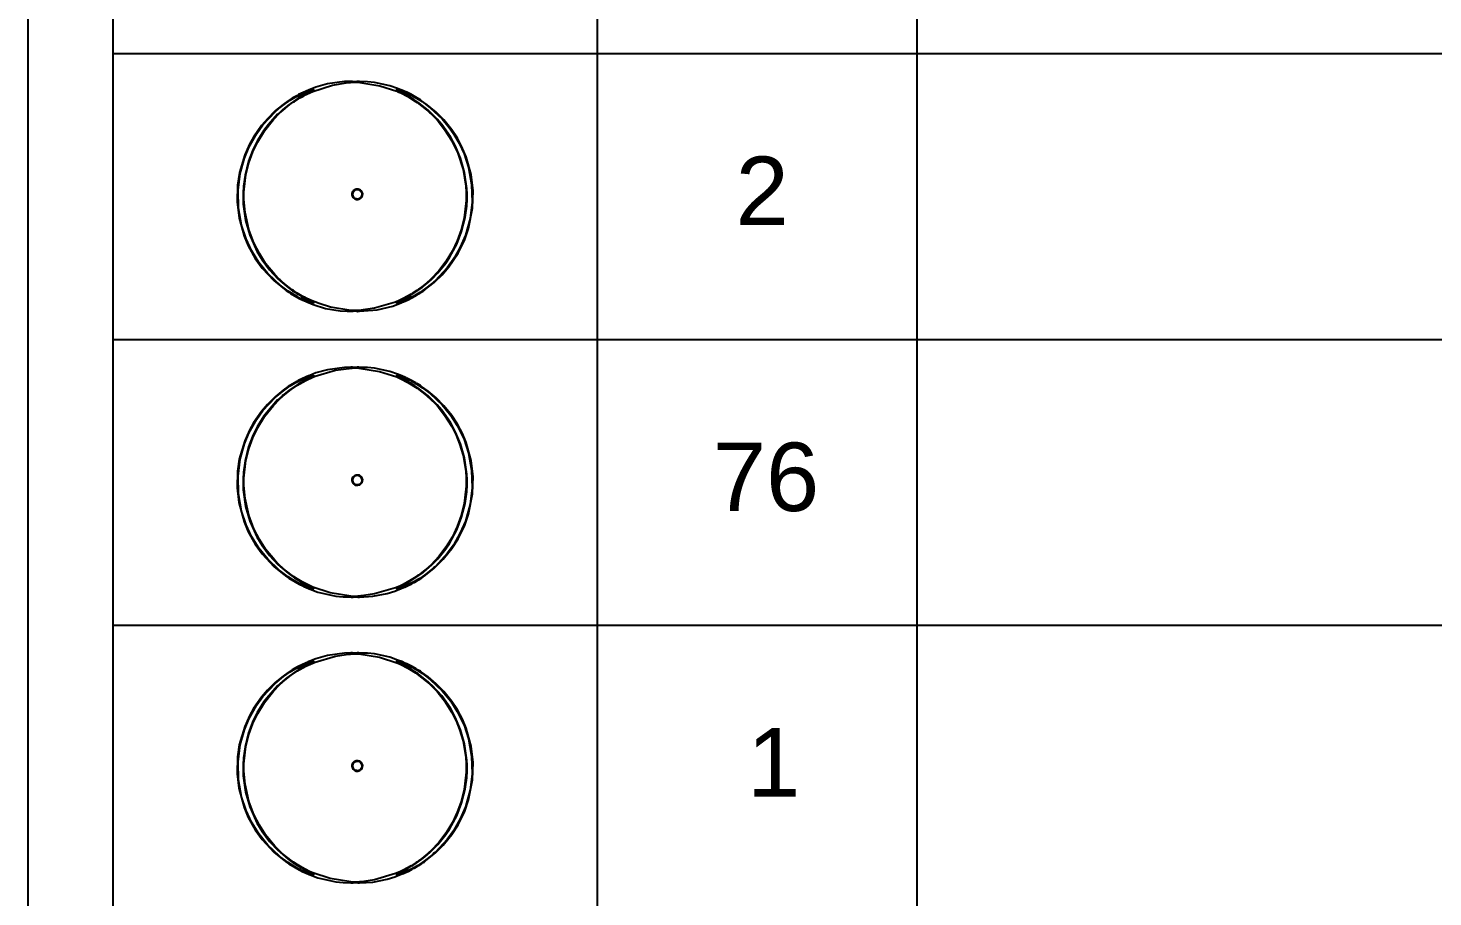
# Model space of a CAD drawing. Header units: millimetres. Extents: x 0 to 135, y -17 to 120.
# Drawn here: x 0 to 7.56, y 48.15 to 52.82 of the extents above; entities that cross this region are included whole.
import ezdxf

# ---------------------------------------------------------------- set-up
doc = ezdxf.new("R2010")
doc.units = ezdxf.units.MM
doc.layers.add('Plan View', color=7, linetype='Continuous')
doc.layers.add('Plant Legend', color=7, linetype='Continuous')
picture_1 = doc.add_image_def('image1.jpg', size_in_pixel=(8192, 8192))

# ---------------------------------------------------------------- blocks, each defined once
blk = doc.blocks.new('1')
at = {"flags": 1}
for tag in ['Export Name', 'Export Layer']:
    blk.add_attdef(tag, (0, 0), '', height=0.0254, dxfattribs=at)
at = {"layer": 'Plan View'}
image = blk.add_image(picture_1, insert=(0, 0), size_in_units=(120, 120), dxfattribs=dict(at, fade=50))
image.dxf.flags = 7
blk = doc.blocks.new('422')
at = {"layer": 'Plant Legend'}
for points in [[(0.4583, 119.2984), (21.053, 119.2984), (21.053, 6.5593), (0.4583, 6.5593)], [(1.7394, 51.2977), (1.7485, 51.2978), (1.7578, 51.2997), (1.7632, 51.2997), (1.7725, 51.2976), (1.7819, 51.2977), (1.8782, 51.3058), (1.9624, 51.3261), (1.9825, 51.3338), (2.0066, 51.344), (2.0083, 51.3445), (2.0189, 51.3485), (2.028, 51.3529), (2.0308, 51.3538), (2.044, 51.3593), (2.0644, 51.3699), (2.0925, 51.3859), (2.0975, 51.3895), (2.1176, 51.402), (2.1243, 51.4067), (2.1297, 51.41), (2.1376, 51.416), (2.1844, 51.4532), (2.1911, 51.4599), (2.2272, 51.4947), (2.2634, 51.5371), (2.3128, 51.6107), (2.3463, 51.6788), (2.369, 51.7431), (2.3903, 51.8527), (2.3929, 51.9463), (2.3823, 52.0332), (2.3556, 52.1296), (2.3315, 52.1858), (2.3088, 52.2286), (2.2794, 52.274), (2.2363, 52.3274), (2.1951, 52.3693), (2.147, 52.4093), (2.1162, 52.4309), (2.1095, 52.4359), (2.0987, 52.4424), (2.0855, 52.4505), (2.0587, 52.4652), (2.0547, 52.4671), (2.0373, 52.476), (2.0306, 52.4786), (2.0253, 52.4804), (2.0186, 52.4839), (2.0052, 52.4894), (1.9865, 52.4966), (1.9451, 52.5115), (1.8621, 52.5291), (1.8247, 52.533), (1.7819, 52.5339), (1.7739, 52.5349), (1.7685, 52.5345), (1.7605, 52.5327), (1.7538, 52.5327), (1.7445, 52.5347), (1.7351, 52.5346), (1.7017, 52.5336), (1.6094, 52.5208), (1.5479, 52.5039), (1.5089, 52.4879), (1.5077, 52.4872), (1.5051, 52.4865), (1.4983, 52.4839), (1.4917, 52.4805), (1.4543, 52.4636), (1.4449, 52.4578), (1.4206, 52.4438), (1.3994, 52.4303), (1.3713, 52.4103), (1.3312, 52.3777), (1.3259, 52.3724), (1.2868, 52.3341), (1.2547, 52.2967), (1.2122, 52.2351), (1.1904, 52.1964), (1.1651, 52.1389), (1.1368, 52.0439), (1.1265, 51.9757), (1.1242, 51.8848), (1.1347, 51.7992), (1.1614, 51.7028), (1.1841, 51.6492), (1.2216, 51.5822), (1.259, 51.5302), (1.3219, 51.4631), (1.3874, 51.41), (1.4021, 51.4003), (1.4115, 51.3939), (1.4583, 51.3671), (1.477, 51.3577), (1.4863, 51.3538), (1.4917, 51.352), (1.4984, 51.3484), (1.5332, 51.3345), (1.6, 51.3135), (1.6789, 51.3005), (1.7164, 51.2983), (1.7351, 51.2985)], [(1.7578, 51.3015), (1.7351, 51.3027), (1.6267, 51.3204), (1.5653, 51.3392), (1.5184, 51.357), (1.4917, 51.3703), (1.4902, 51.3712), (1.4743, 51.3797), (1.4476, 51.3957), (1.4275, 51.409), (1.4207, 51.414), (1.3885, 51.4381), (1.366, 51.457), (1.3564, 51.4662), (1.3526, 51.4691), (1.3267, 51.4956), (1.2773, 51.5558), (1.2437, 51.6079), (1.2143, 51.6654), (1.1872, 51.7377), (1.167, 51.8286), (1.1607, 51.8995), (1.1608, 51.9383), (1.1716, 52.0319), (1.1876, 52.0961), (1.2089, 52.1549), (1.2355, 52.2097), (1.2716, 52.2686), (1.3196, 52.3288), (1.3526, 52.3629), (1.37, 52.3789), (1.3994, 52.4028), (1.4155, 52.415), (1.4264, 52.4224), (1.4302, 52.4254), (1.4516, 52.4391), (1.4623, 52.4459), (1.4732, 52.4518), (1.4827, 52.4571), (1.4837, 52.4579), (1.5305, 52.4804), (1.6375, 52.5144), (1.711, 52.5267), (1.7565, 52.5309), (1.7846, 52.5291), (1.8916, 52.5116), (1.9825, 52.482), (1.9892, 52.4794), (2.0039, 52.4726), (2.0427, 52.4526), (2.0841, 52.4273), (2.0922, 52.421), (2.143, 52.3819), (2.1523, 52.3741), (2.1605, 52.3662), (2.1644, 52.3632), (2.1903, 52.3368), (2.2048, 52.3207), (2.2397, 52.2766), (2.2785, 52.2151), (2.3109, 52.1482), (2.3392, 52.06), (2.3538, 51.9717), (2.3556, 51.9408), (2.3562, 51.8941), (2.3454, 51.8005), (2.3295, 51.7363), (2.3081, 51.6775), (2.2816, 51.6227), (2.2482, 51.5678), (2.2081, 51.5157), (2.1654, 51.4702), (2.1561, 51.4622), (2.1496, 51.4555), (2.1443, 51.4515), (2.1176, 51.4296), (2.1002, 51.4164), (2.0907, 51.41), (2.0654, 51.3931), (2.06, 51.39), (2.0173, 51.3663), (1.9985, 51.357), (1.9758, 51.3476), (1.8635, 51.3144), (1.7779, 51.3027)], [(1.5278, 51.3414), (1.5091, 51.3476), (1.4917, 51.3544), (1.485, 51.3581), (1.469, 51.3659), (1.4609, 51.3692), (1.4502, 51.3753), (1.4382, 51.382), (1.3981, 51.4065), (1.3553, 51.4385), (1.3298, 51.4608), (1.2883, 51.5023), (1.241, 51.5611), (1.2022, 51.624), (1.1726, 51.6868), (1.1483, 51.7604), (1.1316, 51.8527), (1.1291, 51.949), (1.1409, 52.0399), (1.1634, 52.1215), (1.1874, 52.179), (1.23, 52.2552), (1.2633, 52.3007), (1.3285, 52.371), (1.3486, 52.3881), (1.3847, 52.4161), (1.4021, 52.4283), (1.4101, 52.4336), (1.4369, 52.4497), (1.4436, 52.4532), (1.4917, 52.4776), (1.4984, 52.4801), (1.5118, 52.486), (1.5305, 52.4915), (1.5332, 52.4915), (1.5345, 52.4911), (1.5352, 52.4906), (1.5345, 52.4891), (1.5332, 52.4876), (1.5158, 52.4779), (1.4777, 52.4585), (1.4528, 52.4438), (1.4395, 52.4352), (1.3967, 52.405), (1.37, 52.3833), (1.366, 52.3792), (1.3566, 52.3715), (1.3513, 52.366), (1.3419, 52.3581), (1.2924, 52.3032), (1.2683, 52.2713), (1.2323, 52.2137), (1.2067, 52.1616), (1.1854, 52.1053), (1.1667, 52.0305), (1.1584, 51.9704), (1.1567, 51.9342), (1.1561, 51.9022), (1.157, 51.8915), (1.1574, 51.8741), (1.1698, 51.7858), (1.1923, 51.7069), (1.2309, 51.6211), (1.259, 51.5744), (1.2991, 51.521), (1.3433, 51.4729), (1.3554, 51.4622), (1.3981, 51.4259), (1.4222, 51.4084), (1.4329, 51.4017), (1.4463, 51.3926), (1.4516, 51.3895), (1.4704, 51.3779), (1.4743, 51.3761), (1.4877, 51.3684), (1.5318, 51.3457), (1.5333, 51.3445), (1.5344, 51.3431), (1.5343, 51.3418), (1.5332, 51.3409), (1.5291, 51.3411)], [(1.9825, 51.3413), (1.982, 51.3418), (1.9825, 51.3433), (1.9879, 51.3474), (2.0012, 51.3544), (2.0416, 51.3752), (2.0587, 51.3854), (2.0643, 51.3886), (2.0694, 51.392), (2.0748, 51.3953), (2.1189, 51.4261), (2.1243, 51.4305), (2.147, 51.449), (2.151, 51.4531), (2.1577, 51.4582), (2.1671, 51.4675), (2.1738, 51.4729), (2.2032, 51.5039), (2.246, 51.5571), (2.266, 51.5866), (2.3051, 51.6588), (2.3316, 51.727), (2.3504, 51.8019), (2.3587, 51.8634), (2.3605, 51.8995), (2.3609, 51.9302), (2.3596, 51.9583), (2.3475, 52.0452), (2.3262, 52.1217), (2.2992, 52.1857), (2.2714, 52.2368), (2.2244, 52.3034), (2.2005, 52.3315), (2.1722, 52.3609), (2.1629, 52.3689), (2.1575, 52.3742), (2.1508, 52.3796), (2.1029, 52.4184), (2.0748, 52.4372), (2.0466, 52.4545), (1.9851, 52.4866), (1.9826, 52.4892), (1.9825, 52.4907), (1.9838, 52.4914), (1.9865, 52.4915), (1.9905, 52.4905), (2.0146, 52.482), (2.0253, 52.478), (2.028, 52.4765), (2.0388, 52.4705), (2.0534, 52.4644), (2.0641, 52.4584), (2.0761, 52.4518), (2.1189, 52.4257), (2.163, 52.3926), (2.2264, 52.3328), (2.2651, 52.286), (2.2903, 52.2499), (2.3175, 52.2031), (2.3444, 52.1455), (2.3687, 52.072), (2.3854, 51.9797), (2.388, 51.8848), (2.3773, 51.7978), (2.3522, 51.7069), (2.3243, 51.6427), (2.2936, 51.5879), (2.2859, 51.5758), (2.2538, 51.5317), (2.1885, 51.4613), (2.1826, 51.4568), (2.1764, 51.4508), (2.1323, 51.4162), (2.1069, 51.3986), (2.0801, 51.3825), (2.0681, 51.3759), (2.024, 51.3541), (2.0052, 51.3463), (1.9879, 51.3411), (1.9852, 51.3408), (1.9838, 51.3409)], [(1.7665, 51.8995), (1.7732, 51.8995), (1.7839, 51.9022), (1.7899, 51.9064), (1.7939, 51.9102), (1.7966, 51.9143), (1.7993, 51.9227), (1.7994, 51.9302), (1.7972, 51.9383), (1.795, 51.9423), (1.7926, 51.9452), (1.7885, 51.949), (1.7846, 51.9518), (1.7806, 51.9533), (1.7752, 51.9544), (1.7665, 51.9543), (1.7659, 51.9541), (1.7645, 51.9541), (1.7592, 51.9527), (1.7565, 51.9515), (1.7485, 51.9456), (1.7458, 51.9423), (1.7431, 51.9368), (1.7418, 51.9316), (1.7415, 51.9249), (1.7423, 51.9195), (1.7432, 51.9169), (1.7445, 51.914), (1.7471, 51.9101), (1.7511, 51.9061), (1.7566, 51.9022), (1.7605, 51.9006)], [(1.7645, 51.902), (1.7592, 51.9044), (1.7538, 51.9081), (1.751, 51.9115), (1.7478, 51.9182), (1.7466, 51.9235), (1.7466, 51.9302), (1.7478, 51.9356), (1.7502, 51.9409), (1.7529, 51.9449), (1.7565, 51.9482), (1.7618, 51.9513), (1.7645, 51.9523), (1.7699, 51.9529), (1.7752, 51.9526), (1.7766, 51.9522), (1.7792, 51.951), (1.7864, 51.9463), (1.7889, 51.9436), (1.7922, 51.9383), (1.794, 51.9329), (1.7946, 51.9262), (1.7935, 51.9195), (1.7921, 51.9155), (1.7886, 51.9096), (1.7859, 51.907), (1.7792, 51.9026), (1.7776, 51.9022), (1.7766, 51.9016), (1.7712, 51.901), (1.7672, 51.9012), (1.7659, 51.9015)], [(1.7394, 49.7602), (1.7485, 49.7603), (1.7578, 49.7622), (1.7632, 49.7621), (1.7725, 49.7601), (1.7819, 49.7602), (1.8541, 49.7648), (1.9317, 49.7797), (1.9731, 49.7924), (2.0066, 49.8065), (2.0189, 49.811), (2.0253, 49.8143), (2.044, 49.8218), (2.0644, 49.8324), (2.0748, 49.8385), (2.0762, 49.8391), (2.0925, 49.8484), (2.0975, 49.852), (2.1176, 49.8645), (2.1243, 49.8692), (2.1297, 49.8725), (2.1376, 49.8785), (2.1844, 49.9157), (2.1911, 49.9223), (2.2326, 49.9635), (2.2795, 50.021), (2.3128, 50.0732), (2.3463, 50.1413), (2.3693, 50.2068), (2.3903, 50.3152), (2.3929, 50.4088), (2.3823, 50.4957), (2.3556, 50.5921), (2.3356, 50.6402), (2.3088, 50.6911), (2.2794, 50.7365), (2.2363, 50.7899), (2.1951, 50.8318), (2.151, 50.8689), (2.1162, 50.8935), (2.1095, 50.8984), (2.0987, 50.9049), (2.0908, 50.9095), (2.0855, 50.913), (2.0587, 50.9277), (2.0547, 50.9296), (2.0373, 50.9385), (2.0306, 50.9411), (2.0253, 50.9429), (2.0091, 50.9504), (1.9865, 50.9591), (1.9451, 50.974), (1.8621, 50.9916), (1.8247, 50.9955), (1.7819, 50.9963), (1.7766, 50.9972), (1.7699, 50.9972), (1.7605, 50.9953), (1.7538, 50.9952), (1.7445, 50.9972), (1.7351, 50.9971), (1.7017, 50.9961), (1.6094, 50.9833), (1.5479, 50.9664), (1.5154, 50.9531), (1.5104, 50.9508), (1.5089, 50.9504), (1.5077, 50.9497), (1.5051, 50.949), (1.4983, 50.9464), (1.4917, 50.943), (1.4524, 50.925), (1.4449, 50.9203), (1.4206, 50.9063), (1.3994, 50.8928), (1.3713, 50.8728), (1.3293, 50.8381), (1.3259, 50.8349), (1.2868, 50.7966), (1.2547, 50.7592), (1.2122, 50.6977), (1.1904, 50.6589), (1.1651, 50.6014), (1.136, 50.5023), (1.1265, 50.4382), (1.1242, 50.3473), (1.1333, 50.2696), (1.1614, 50.1653), (1.1841, 50.1117), (1.2216, 50.0447), (1.259, 49.9927), (1.3219, 49.9256), (1.3676, 49.8872), (1.3915, 49.8698), (1.4021, 49.8628), (1.4583, 49.8296), (1.477, 49.8202), (1.4863, 49.8163), (1.4917, 49.8145), (1.4944, 49.8132), (1.4957, 49.8123), (1.5118, 49.8055), (1.5171, 49.8035), (1.5586, 49.7873), (1.6549, 49.7657), (1.695, 49.7618), (1.7351, 49.761)], [(1.5278, 49.8039), (1.5091, 49.8101), (1.4917, 49.8169), (1.4716, 49.8273), (1.4609, 49.8317), (1.4502, 49.8378), (1.4235, 49.8531), (1.3981, 49.869), (1.3553, 49.901), (1.3497, 49.9059), (1.2894, 49.9635), (1.241, 50.0236), (1.2022, 50.0865), (1.1726, 50.1493), (1.1483, 50.2229), (1.1316, 50.3152), (1.1291, 50.4115), (1.1409, 50.5024), (1.1634, 50.584), (1.1874, 50.6415), (1.23, 50.7177), (1.2633, 50.7632), (1.3285, 50.8335), (1.374, 50.8707), (1.4101, 50.896), (1.4369, 50.9122), (1.4436, 50.9157), (1.4917, 50.9401), (1.4984, 50.9426), (1.5118, 50.9485), (1.5305, 50.954), (1.5332, 50.954), (1.5345, 50.9536), (1.5352, 50.9531), (1.5345, 50.9516), (1.5332, 50.9501), (1.5265, 50.946), (1.4777, 50.921), (1.4528, 50.9063), (1.4033, 50.8728), (1.3927, 50.8643), (1.37, 50.8458), (1.366, 50.8417), (1.3566, 50.834), (1.3513, 50.8285), (1.3419, 50.8206), (1.2831, 50.7538), (1.2683, 50.7338), (1.2323, 50.6762), (1.2067, 50.6241), (1.1854, 50.5678), (1.1667, 50.493), (1.1584, 50.4329), (1.1567, 50.3968), (1.1561, 50.3647), (1.157, 50.354), (1.1574, 50.3366), (1.1698, 50.2483), (1.1923, 50.1694), (1.2309, 50.0836), (1.259, 50.0369), (1.2991, 49.9835), (1.3433, 49.9354), (1.3554, 49.9247), (1.3981, 49.8884), (1.4262, 49.8684), (1.4329, 49.8642), (1.4463, 49.8551), (1.4704, 49.8404), (1.481, 49.8347), (1.5318, 49.8082), (1.5333, 49.807), (1.5344, 49.8056), (1.5345, 49.8041), (1.5332, 49.8034), (1.5291, 49.8036)], [(1.7578, 49.764), (1.7351, 49.7652), (1.6254, 49.7832), (1.5305, 49.8143), (1.5131, 49.8221), (1.4743, 49.8422), (1.4476, 49.8582), (1.4275, 49.8715), (1.4207, 49.8765), (1.374, 49.9129), (1.3647, 49.9207), (1.3564, 49.9287), (1.3499, 49.9343), (1.3267, 49.9581), (1.2773, 50.0183), (1.2437, 50.0704), (1.2143, 50.1279), (1.1872, 50.2002), (1.167, 50.2911), (1.1607, 50.362), (1.1608, 50.4008), (1.1716, 50.4944), (1.1876, 50.5586), (1.2089, 50.6174), (1.2355, 50.6722), (1.2716, 50.7311), (1.3196, 50.7913), (1.3526, 50.8254), (1.37, 50.8414), (1.4155, 50.8775), (1.4489, 50.9001), (1.4623, 50.9084), (1.4944, 50.9259), (1.5305, 50.943), (1.5439, 50.948), (1.6535, 50.9804), (1.7097, 50.9891), (1.7592, 50.9932), (1.7779, 50.9922), (1.8902, 50.9744), (1.9825, 50.9445), (2.0012, 50.9365), (2.0052, 50.9343), (2.0427, 50.915), (2.0841, 50.8898), (2.0922, 50.8835), (2.143, 50.8444), (2.1523, 50.8366), (2.1605, 50.8287), (2.1644, 50.8257), (2.1903, 50.7993), (2.2048, 50.7832), (2.2396, 50.7391), (2.2785, 50.6776), (2.3016, 50.6321), (2.3205, 50.5853), (2.3392, 50.5225), (2.3537, 50.4355), (2.3556, 50.4033), (2.3562, 50.3566), (2.3454, 50.263), (2.3295, 50.1988), (2.3081, 50.14), (2.2816, 50.0852), (2.2482, 50.0303), (2.2081, 49.9782), (2.1654, 49.9327), (2.1548, 49.9233), (2.1496, 49.918), (2.1176, 49.8921), (2.1002, 49.8789), (2.0907, 49.8725), (2.0868, 49.8694), (2.06, 49.8525), (2.0173, 49.8288), (1.9985, 49.8195), (1.9758, 49.8101), (1.8635, 49.7769), (1.806, 49.7681)], [(1.9825, 49.8038), (1.982, 49.8043), (1.9825, 49.8058), (1.9879, 49.8099), (2.0012, 49.8169), (2.0416, 49.8377), (2.0587, 49.8479), (2.0643, 49.8511), (2.0694, 49.8545), (2.1176, 49.8875), (2.1243, 49.893), (2.147, 49.9115), (2.151, 49.9156), (2.1577, 49.9207), (2.1697, 49.9321), (2.1738, 49.9354), (2.2032, 49.9664), (2.246, 50.0196), (2.266, 50.0491), (2.3051, 50.1213), (2.3316, 50.1895), (2.3504, 50.2644), (2.3587, 50.3259), (2.3605, 50.362), (2.3609, 50.3927), (2.3596, 50.4208), (2.3472, 50.5091), (2.3262, 50.5842), (2.2992, 50.6482), (2.2714, 50.6993), (2.2244, 50.7659), (2.2005, 50.794), (2.1722, 50.8234), (2.1629, 50.8314), (2.159, 50.8354), (2.1508, 50.8421), (2.0971, 50.8849), (2.0801, 50.8961), (2.0439, 50.9183), (2.032, 50.925), (1.9865, 50.9482), (1.9837, 50.9504), (1.9826, 50.9517), (1.9825, 50.9532), (1.9838, 50.9539), (1.9852, 50.9541), (1.9879, 50.9538), (2.0079, 50.9471), (2.0253, 50.9405), (2.028, 50.939), (2.0388, 50.933), (2.0534, 50.9269), (2.0641, 50.9209), (2.0721, 50.9166), (2.0761, 50.9143), (2.0908, 50.906), (2.1216, 50.8862), (2.163, 50.8551), (2.2276, 50.7939), (2.2731, 50.7378), (2.3081, 50.6829), (2.3444, 50.6081), (2.3687, 50.5345), (2.3854, 50.4422), (2.388, 50.3473), (2.3773, 50.2603), (2.3522, 50.1694), (2.3243, 50.1052), (2.287, 50.0397), (2.2538, 49.9942), (2.1885, 49.9238), (2.1826, 49.9193), (2.1764, 49.9133), (2.1323, 49.8787), (2.1069, 49.8611), (2.0962, 49.8545), (2.0775, 49.8436), (2.0681, 49.8384), (2.029, 49.819), (2.028, 49.8184), (2.0052, 49.8088), (1.9879, 49.8036), (1.9852, 49.8033), (1.9838, 49.8034)], [(1.7652, 50.362), (1.7732, 50.362), (1.7839, 50.3647), (1.7899, 50.3689), (1.7939, 50.3727), (1.7966, 50.3768), (1.7993, 50.3852), (1.7994, 50.3927), (1.7972, 50.4008), (1.795, 50.4048), (1.7926, 50.4077), (1.7859, 50.4134), (1.7817, 50.4155), (1.7752, 50.4169), (1.7655, 50.4168), (1.7645, 50.4164), (1.7592, 50.4152), (1.7565, 50.414), (1.7485, 50.4081), (1.7458, 50.4047), (1.7431, 50.3994), (1.7418, 50.3941), (1.7415, 50.3874), (1.7427, 50.3807), (1.7445, 50.3765), (1.7471, 50.3726), (1.7511, 50.3686), (1.7566, 50.3647), (1.7605, 50.3631)], [(1.7645, 50.3645), (1.7592, 50.3669), (1.7538, 50.3706), (1.751, 50.374), (1.7478, 50.3807), (1.7466, 50.3861), (1.7466, 50.3927), (1.7478, 50.3981), (1.7502, 50.4034), (1.7529, 50.4075), (1.7565, 50.4107), (1.7618, 50.4138), (1.7645, 50.4148), (1.7739, 50.4153), (1.7766, 50.4147), (1.7819, 50.4121), (1.7878, 50.4075), (1.7915, 50.4021), (1.7936, 50.3968), (1.7946, 50.3914), (1.7942, 50.3847), (1.7931, 50.3807), (1.7907, 50.3754), (1.7872, 50.3706), (1.7819, 50.3667), (1.7792, 50.3651), (1.7776, 50.3647), (1.7766, 50.3642), (1.7699, 50.3635), (1.7659, 50.364)], [(1.7394, 48.2227), (1.7485, 48.2228), (1.7578, 48.2247), (1.7632, 48.2246), (1.7725, 48.2226), (1.7819, 48.2227), (1.8541, 48.2273), (1.9317, 48.2422), (1.9731, 48.2549), (2.0066, 48.269), (2.0189, 48.2735), (2.0253, 48.2768), (2.044, 48.2844), (2.0644, 48.2949), (2.0748, 48.301), (2.0762, 48.3016), (2.0925, 48.3109), (2.0975, 48.3145), (2.1176, 48.327), (2.1243, 48.3317), (2.1297, 48.335), (2.1376, 48.341), (2.1844, 48.3782), (2.1911, 48.3848), (2.2326, 48.426), (2.2795, 48.4835), (2.3128, 48.5357), (2.3463, 48.6038), (2.3693, 48.6693), (2.3903, 48.7777), (2.3929, 48.8713), (2.3823, 48.9582), (2.3556, 49.0546), (2.3356, 49.1027), (2.3088, 49.1536), (2.2794, 49.199), (2.2363, 49.2524), (2.1951, 49.2943), (2.151, 49.3314), (2.1162, 49.3559), (2.1095, 49.3609), (2.0987, 49.3674), (2.0908, 49.372), (2.0855, 49.3755), (2.0587, 49.3902), (2.0547, 49.3921), (2.0373, 49.401), (2.0306, 49.4036), (2.0253, 49.4054), (2.0091, 49.4129), (1.9865, 49.4216), (1.9451, 49.4365), (1.8621, 49.4541), (1.8247, 49.458), (1.7819, 49.4588), (1.7766, 49.4597), (1.7699, 49.4597), (1.7605, 49.4578), (1.7538, 49.4577), (1.7445, 49.4597), (1.7351, 49.4596), (1.7017, 49.4586), (1.6094, 49.4458), (1.5479, 49.4289), (1.5154, 49.4156), (1.5104, 49.4133), (1.5089, 49.4129), (1.5077, 49.4122), (1.5051, 49.4115), (1.4983, 49.4089), (1.4917, 49.4055), (1.4524, 49.3875), (1.4449, 49.3828), (1.4206, 49.3688), (1.3994, 49.3553), (1.3713, 49.3353), (1.3293, 49.3006), (1.3259, 49.2974), (1.2868, 49.2591), (1.2547, 49.2217), (1.2122, 49.1602), (1.1904, 49.1214), (1.1651, 49.0639), (1.136, 48.9648), (1.1265, 48.9007), (1.1242, 48.8098), (1.1333, 48.7321), (1.1614, 48.6278), (1.1841, 48.5742), (1.2216, 48.5072), (1.259, 48.4552), (1.3219, 48.3881), (1.3676, 48.3497), (1.3915, 48.3323), (1.4021, 48.3253), (1.4583, 48.2921), (1.477, 48.2827), (1.4863, 48.2788), (1.4917, 48.277), (1.4944, 48.2757), (1.4957, 48.2748), (1.5118, 48.268), (1.5171, 48.266), (1.5586, 48.2498), (1.6549, 48.2282), (1.695, 48.2243), (1.7351, 48.2235)], [(1.5278, 48.2664), (1.5091, 48.2726), (1.4917, 48.2794), (1.4716, 48.2898), (1.4609, 48.2942), (1.4502, 48.3003), (1.4235, 48.3156), (1.3981, 48.3316), (1.3553, 48.3635), (1.3497, 48.3685), (1.2894, 48.426), (1.241, 48.4861), (1.2022, 48.549), (1.1726, 48.6118), (1.1483, 48.6854), (1.1316, 48.7777), (1.1291, 48.874), (1.1409, 48.9649), (1.1634, 49.0465), (1.1874, 49.104), (1.23, 49.1802), (1.2633, 49.2257), (1.3285, 49.296), (1.374, 49.3332), (1.4101, 49.3585), (1.4369, 49.3747), (1.4436, 49.3782), (1.4917, 49.4026), (1.4984, 49.4051), (1.5118, 49.411), (1.5305, 49.4165), (1.5332, 49.4165), (1.5345, 49.4161), (1.5352, 49.4156), (1.5345, 49.4141), (1.5332, 49.4126), (1.5265, 49.4085), (1.4777, 49.3835), (1.4528, 49.3688), (1.4033, 49.3353), (1.3927, 49.3268), (1.37, 49.3083), (1.366, 49.3042), (1.3566, 49.2965), (1.3513, 49.291), (1.3419, 49.2831), (1.2831, 49.2163), (1.2683, 49.1963), (1.2323, 49.1387), (1.2067, 49.0866), (1.1854, 49.0303), (1.1667, 48.9555), (1.1584, 48.8954), (1.1567, 48.8593), (1.1561, 48.8272), (1.157, 48.8165), (1.1574, 48.7991), (1.1698, 48.7108), (1.1923, 48.6319), (1.2309, 48.5461), (1.259, 48.4994), (1.2991, 48.446), (1.3433, 48.3979), (1.3554, 48.3872), (1.3981, 48.3509), (1.4262, 48.3309), (1.4329, 48.3267), (1.4463, 48.3176), (1.4704, 48.3029), (1.481, 48.2972), (1.5318, 48.2707), (1.5333, 48.2695), (1.5344, 48.2681), (1.5345, 48.2666), (1.5332, 48.2659), (1.5291, 48.2661)], [(1.7578, 48.2265), (1.7351, 48.2277), (1.6254, 48.2457), (1.5305, 48.2768), (1.5131, 48.2846), (1.4743, 48.3047), (1.4476, 48.3207), (1.4275, 48.334), (1.4207, 48.339), (1.374, 48.3754), (1.3647, 48.3832), (1.3564, 48.3912), (1.3499, 48.3968), (1.3267, 48.4206), (1.2773, 48.4808), (1.2437, 48.5329), (1.2143, 48.5904), (1.1872, 48.6627), (1.167, 48.7536), (1.1607, 48.8245), (1.1608, 48.8633), (1.1716, 48.9569), (1.1876, 49.0211), (1.2089, 49.0799), (1.2355, 49.1347), (1.2716, 49.1936), (1.3196, 49.2538), (1.3526, 49.2879), (1.37, 49.3039), (1.4155, 49.34), (1.4489, 49.3626), (1.4623, 49.3709), (1.4944, 49.3884), (1.5305, 49.4055), (1.5439, 49.4105), (1.6535, 49.4429), (1.7097, 49.4516), (1.7592, 49.4557), (1.7779, 49.4547), (1.8902, 49.4369), (1.9825, 49.407), (2.0012, 49.399), (2.0052, 49.3968), (2.0427, 49.3775), (2.0841, 49.3523), (2.0922, 49.346), (2.143, 49.3069), (2.1523, 49.2991), (2.1605, 49.2912), (2.1644, 49.2882), (2.1903, 49.2618), (2.2048, 49.2457), (2.2396, 49.2016), (2.2785, 49.1401), (2.3016, 49.0946), (2.3205, 49.0478), (2.3392, 48.985), (2.3537, 48.898), (2.3556, 48.8658), (2.3562, 48.8191), (2.3454, 48.7255), (2.3295, 48.6613), (2.3081, 48.6025), (2.2816, 48.5477), (2.2482, 48.4928), (2.2081, 48.4407), (2.1654, 48.3952), (2.1548, 48.3858), (2.1496, 48.3805), (2.1176, 48.3546), (2.1002, 48.3414), (2.0907, 48.335), (2.0868, 48.3319), (2.06, 48.315), (2.0173, 48.2913), (1.9985, 48.282), (1.9758, 48.2726), (1.8635, 48.2394), (1.806, 48.2306)], [(1.9825, 48.2663), (1.982, 48.2668), (1.9825, 48.2683), (1.9879, 48.2724), (2.0012, 48.2794), (2.0416, 48.3002), (2.0587, 48.3104), (2.0643, 48.3136), (2.0694, 48.317), (2.1176, 48.35), (2.1243, 48.3555), (2.147, 48.374), (2.151, 48.3781), (2.1577, 48.3832), (2.1697, 48.3946), (2.1738, 48.3979), (2.2032, 48.4289), (2.246, 48.4821), (2.266, 48.5116), (2.3051, 48.5838), (2.3316, 48.652), (2.3504, 48.7269), (2.3587, 48.7884), (2.3605, 48.8245), (2.3609, 48.8552), (2.3596, 48.8833), (2.3472, 48.9716), (2.3262, 49.0467), (2.2992, 49.1107), (2.2714, 49.1618), (2.2244, 49.2284), (2.2005, 49.2565), (2.1722, 49.2859), (2.1629, 49.2939), (2.159, 49.2979), (2.1508, 49.3046), (2.0971, 49.3474), (2.0801, 49.3586), (2.0439, 49.3808), (2.032, 49.3875), (1.9865, 49.4107), (1.9837, 49.4129), (1.9826, 49.4142), (1.9825, 49.4157), (1.9838, 49.4164), (1.9852, 49.4166), (1.9879, 49.4163), (2.0079, 49.4096), (2.0253, 49.403), (2.028, 49.4015), (2.0388, 49.3955), (2.0534, 49.3894), (2.0641, 49.3834), (2.0721, 49.3791), (2.0761, 49.3768), (2.0908, 49.3685), (2.1216, 49.3487), (2.163, 49.3176), (2.2276, 49.2564), (2.2731, 49.2003), (2.3081, 49.1454), (2.3444, 49.0706), (2.3687, 48.997), (2.3854, 48.9047), (2.388, 48.8098), (2.3773, 48.7228), (2.3522, 48.6319), (2.3243, 48.5677), (2.287, 48.5022), (2.2538, 48.4567), (2.1885, 48.3863), (2.1826, 48.3818), (2.1764, 48.3758), (2.1323, 48.3412), (2.1069, 48.3236), (2.0962, 48.317), (2.0775, 48.3061), (2.0681, 48.3009), (2.029, 48.2815), (2.028, 48.2809), (2.0052, 48.2713), (1.9879, 48.2661), (1.9852, 48.2658), (1.9838, 48.2659)], [(1.7652, 48.8245), (1.7732, 48.8245), (1.7839, 48.8272), (1.7899, 48.8314), (1.7939, 48.8352), (1.7966, 48.8393), (1.7993, 48.8477), (1.7994, 48.8552), (1.7972, 48.8633), (1.795, 48.8673), (1.7926, 48.8702), (1.7859, 48.8759), (1.7817, 48.878), (1.7752, 48.8794), (1.7655, 48.8793), (1.7645, 48.8789), (1.7592, 48.8777), (1.7565, 48.8765), (1.7485, 48.8706), (1.7458, 48.8672), (1.7431, 48.8619), (1.7418, 48.8566), (1.7415, 48.8499), (1.7427, 48.8432), (1.7445, 48.839), (1.7471, 48.8351), (1.7511, 48.8311), (1.7566, 48.8272), (1.7605, 48.8256)], [(1.7645, 48.827), (1.7592, 48.8294), (1.7538, 48.8331), (1.751, 48.8365), (1.7478, 48.8432), (1.7466, 48.8486), (1.7466, 48.8552), (1.7478, 48.8606), (1.7502, 48.8659), (1.7529, 48.8699), (1.7565, 48.8732), (1.7618, 48.8763), (1.7645, 48.8773), (1.7739, 48.8778), (1.7766, 48.8772), (1.7819, 48.8746), (1.7878, 48.8699), (1.7915, 48.8646), (1.7936, 48.8593), (1.7946, 48.8539), (1.7942, 48.8472), (1.7931, 48.8432), (1.7907, 48.8379), (1.7872, 48.8331), (1.7819, 48.8292), (1.7792, 48.8276), (1.7776, 48.8272), (1.7766, 48.8267), (1.7699, 48.826), (1.7659, 48.8265)]]:
    blk.add_lwpolyline(points, close=True, dxfattribs=at)
for points in [[(3.06, 118.0871), (3.06, 6.5595)], [(4.7795, 118.0871), (4.7795, 6.5595)], [(0.4583, 52.6843), (21.053, 52.6843)], [(0.4583, 51.1468), (21.053, 51.1468)], [(0.4583, 49.6093), (21.053, 49.6093)]]:
    blk.add_lwpolyline(points, dxfattribs=at)
at = {"flags": 1}
for tag in ['Export Name', 'Export Layer']:
    blk.add_attdef(tag, (0, 0), '', height=0.0254, dxfattribs=at)
at = {"layer": 'Plant Legend', "char_height": 0.368116, "attachment_point": 1}
for s, insert in [('\\fArial|b0|i0;2', (3.805, 52.1302)), ('\\fArial|b0|i0;76', (3.6826, 50.5913)), ('\\fArial|b0|i0;1', (3.8667, 49.0552))]:
    blk.add_mtext(s, dxfattribs=dict(at, insert=insert))

msp = doc.modelspace()

# ---------------------------------------------------------------- block references
at = {"layer": 'Plan View', "color": 7}
msp.add_blockref('1', (0, 0), dxfattribs=at)
at = {"layer": 'Plant Legend', "color": 7}
msp.add_blockref('422', (0, 0), dxfattribs=at)

doc.saveas('drawing.dxf')
